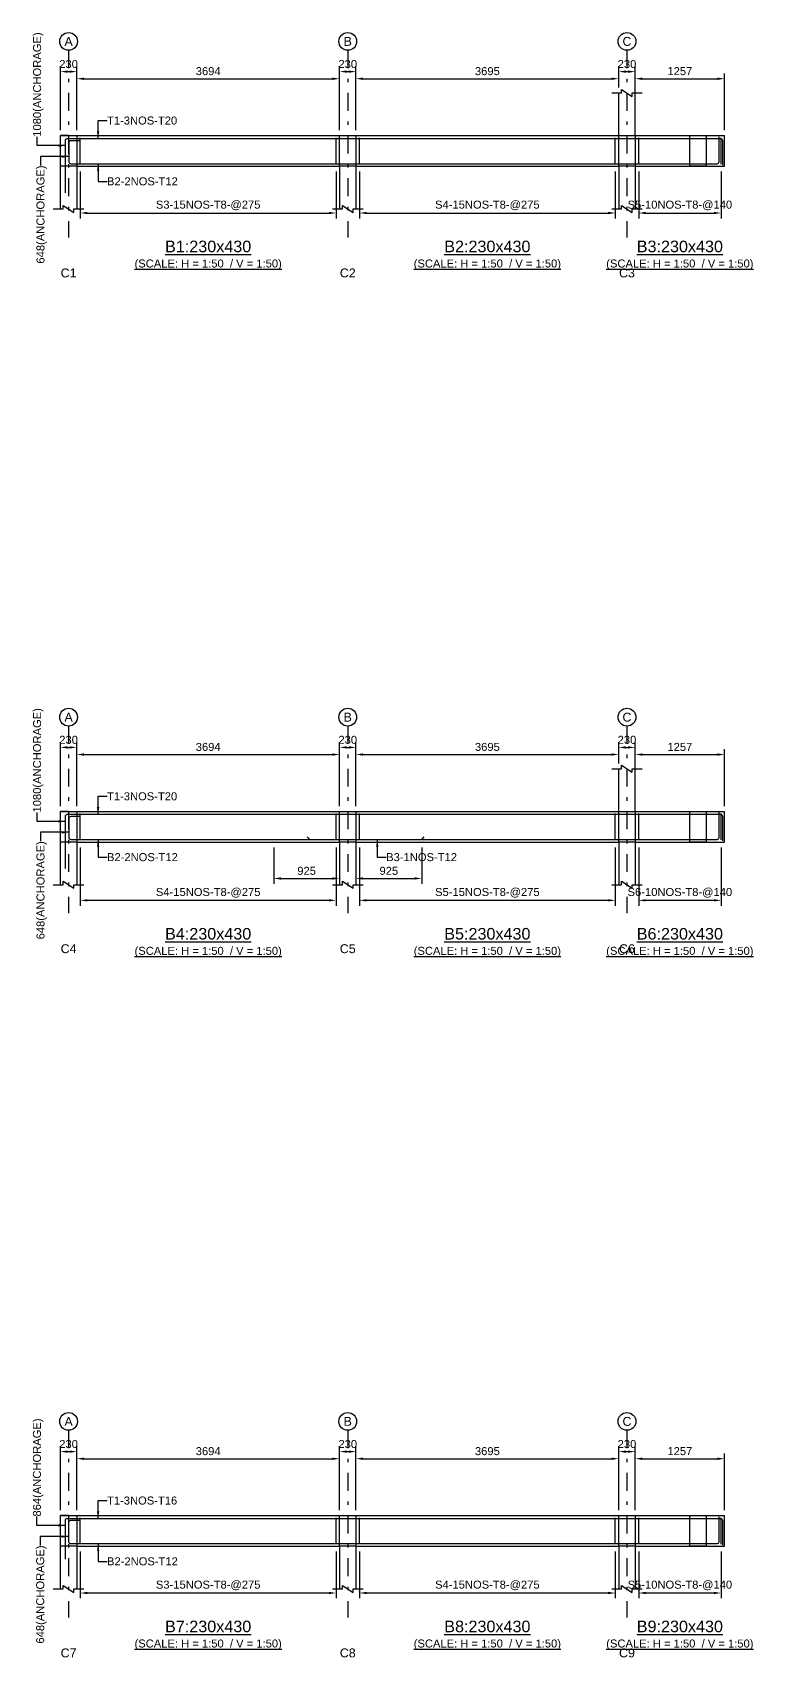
# Model space of a CAD drawing. Header units: inches. Extents: x -824 to 84876, y -179600 to 1700.
# Drawn here: x -784 to 19485, y -43989 to 1700 of the extents above; entities that cross this region are included whole.
import ezdxf
from ezdxf.enums import TextEntityAlignment as Align

# ---------------------------------------------------------------- set-up
doc = ezdxf.new("R2010")
doc.units = ezdxf.units.IN
doc.header["$LTSCALE"] = 1000
doc.header["$MEASUREMENT"] = 0
doc.linetypes.add('SCCenter', pattern=[1.2, 0.5, -0.3, 0.1, -0.3])
doc.linetypes.add('SCHidden', pattern=[0.2, 0.1, -0.1])
for name, color, linetype in [('Concrete Line', 2, 'Continuous'), ('Cut Line', 31, 'Continuous'), ('Dimension', 31, 'Continuous'), ('Grid', 8, 'Continuous'), ('Labels', 4, 'Continuous'), ('Labels_Support', 4, 'Continuous'), ('Link', 225, 'Continuous'), ('Reinforcement', 4, 'Continuous'), ('Text', 31, 'Continuous')]:
    doc.layers.add(name, color=color, linetype=linetype)
doc.styles.add('SC-SansSerif', font='SansSerif')
doc.styles.get("Standard").update_dxf_attribs({"font": 'txt.shx'})
doc.dimstyles.new('SCBBSDimStyl', dxfattribs={"dimtxt": 225, "dimasz": 200, "dimexe": 150, "dimexo": 150, "dimgap": 100, "dimtad": 1, "dimtoh": 1, "dimdec": 0, "dimzin": 0, "dimdsep": 46, "dimtxsty": 'SC-SansSerif', "dimcen": 0.09, "dimclrd": 8, "dimclre": 8, "dimclrt": 31, "dimadec": 0, "dimazin": 0, "dimtfac": 1, "dimtdec": 0, "dimtix": 1, "dimtofl": 0, "dimtmove": 0, "dimatfit": 3, "dimfxl": 1, "dimtolj": 1, "dimtzin": 0, "dimarcsym": 0})
doc.dimstyles.get("Standard").update_dxf_attribs({"dimtxt": 0.18, "dimasz": 200, "dimexe": 0.18, "dimexo": 0.0625, "dimgap": 0.09, "dimtad": 0, "dimtih": 1, "dimtoh": 1, "dimdec": 4, "dimzin": 0, "dimdsep": 46, "dimtxsty": 'Standard', "dimcen": 0.09, "dimadec": 0, "dimazin": 0, "dimtfac": 1, "dimtdec": 4, "dimtofl": 0, "dimtmove": 0, "dimatfit": 3, "dimfxl": 1, "dimtolj": 1, "dimtzin": 0, "dimarcsym": 0})

# ---------------------------------------------------------------- blocks, each defined once
blk = doc.blocks.new('*D0')
at = {"color": 8, "linetype": 'ByBlock', "lineweight": -2}
for p, q in [((560, -2210), (560, -3525)), ((7748, -2210), (7748, -3525)), ((760, -3375), (7548, -3375))]:
    blk.add_line(p, q, dxfattribs=at)
at = {"color": 8}
for points in [[(560, -3375), (760, -3342), (760, -3408)], [(7748, -3375), (7548, -3408), (7548, -3342)]]:
    blk.add_solid(points, dxfattribs=at)
at = {"layer": 'DEFPOINTS', "color": 31}
for p in [(560, -2060), (7748, -2060), (560, -3375)]:
    blk.add_point(p, dxfattribs=at)
at = {"color": 31, "insert": (4154, -3162), "char_height": 225, "attachment_point": 5, "style": 'SC-SansSerif'}
blk.add_mtext('\\A1;S3-15NOS-T8-@275', dxfattribs=at)
blk = doc.blocks.new('*D1')
at = {"color": 8, "linetype": 'ByBlock', "lineweight": -2}
for p, q in [((8408, -2210), (8408, -3525)), ((15598, -2210), (15598, -3525)), ((8608, -3375), (15398, -3375))]:
    blk.add_line(p, q, dxfattribs=at)
at = {"color": 8}
for points in [[(8408, -3375), (8608, -3342), (8608, -3408)], [(15598, -3375), (15398, -3408), (15398, -3342)]]:
    blk.add_solid(points, dxfattribs=at)
at = {"layer": 'DEFPOINTS', "color": 31}
for p in [(8408, -2060), (15598, -2060), (8408, -3375)]:
    blk.add_point(p, dxfattribs=at)
at = {"color": 31, "insert": (12003, -3162), "char_height": 225, "attachment_point": 5, "style": 'SC-SansSerif'}
blk.add_mtext('\\A1;S4-15NOS-T8-@275', dxfattribs=at)
blk = doc.blocks.new('*D2')
at = {"color": 8, "linetype": 'ByBlock', "lineweight": -2}
for p, q in [((16258, -2210), (16258, -3525)), ((18572, -2210), (18572, -3525)), ((16458, -3375), (18372, -3375))]:
    blk.add_line(p, q, dxfattribs=at)
at = {"color": 8}
for points in [[(16258, -3375), (16458, -3342), (16458, -3408)], [(18572, -3375), (18372, -3408), (18372, -3342)]]:
    blk.add_solid(points, dxfattribs=at)
at = {"layer": 'DEFPOINTS', "color": 31}
for p in [(16258, -2060), (18572, -2060), (16258, -3375)]:
    blk.add_point(p, dxfattribs=at)
at = {"color": 31, "insert": (17415, -3162), "char_height": 225, "attachment_point": 5, "style": 'SC-SansSerif'}
blk.add_mtext('\\A1;S5-10NOS-T8-@140', dxfattribs=at)
blk = doc.blocks.new('*D3')
at = {"color": 8, "linetype": 'ByBlock', "lineweight": -2}
for p, q in [((460, -1050), (460, 550)), ((7848, -1050), (7848, 550)), ((660, 400), (7648, 400))]:
    blk.add_line(p, q, dxfattribs=at)
at = {"color": 8}
for points in [[(460, 400), (660, 433), (660, 367)], [(7848, 400), (7648, 367), (7648, 433)]]:
    blk.add_solid(points, dxfattribs=at)
at = {"layer": 'DEFPOINTS', "color": 31}
for p in [(460, 400), (460, -1200), (7848, -1200)]:
    blk.add_point(p, dxfattribs=at)
at = {"color": 31, "insert": (4154, 612), "char_height": 225, "attachment_point": 5, "style": 'SC-SansSerif'}
blk.add_mtext('\\A1;3694', dxfattribs=at)
blk = doc.blocks.new('*D4')
at = {"color": 8, "linetype": 'ByBlock', "lineweight": -2}
for p, q in [((8308, -1050), (8308, 550)), ((15698, 150), (15698, 550)), ((8508, 400), (15498, 400))]:
    blk.add_line(p, q, dxfattribs=at)
at = {"color": 8}
for points in [[(8308, 400), (8508, 433), (8508, 367)], [(15698, 400), (15498, 367), (15498, 433)]]:
    blk.add_solid(points, dxfattribs=at)
at = {"layer": 'DEFPOINTS', "color": 31}
for p in [(8308, 400), (15698, 0), (8308, -1200)]:
    blk.add_point(p, dxfattribs=at)
at = {"color": 31, "insert": (12003, 612), "char_height": 225, "attachment_point": 5, "style": 'SC-SansSerif'}
blk.add_mtext('\\A1;3695', dxfattribs=at)
blk = doc.blocks.new('*D5')
at = {"color": 8, "linetype": 'ByBlock', "lineweight": -2}
for p, q in [((16158, 150), (16158, 550)), ((18672, -1050), (18672, 550)), ((16358, 400), (18472, 400))]:
    blk.add_line(p, q, dxfattribs=at)
at = {"color": 8}
for points in [[(16158, 400), (16358, 433), (16358, 367)], [(18672, 400), (18472, 367), (18472, 433)]]:
    blk.add_solid(points, dxfattribs=at)
at = {"layer": 'DEFPOINTS', "color": 31}
for p in [(16158, 400), (16158, 0), (18672, -1200)]:
    blk.add_point(p, dxfattribs=at)
at = {"color": 31, "insert": (17415, 612), "char_height": 225, "attachment_point": 5, "style": 'SC-SansSerif'}
blk.add_mtext('\\A1;1257', dxfattribs=at)
blk = doc.blocks.new('*D6')
at = {"color": 8, "linetype": 'ByBlock', "lineweight": -2}
for p, q in [((0, -1050), (0, 750)), ((200, 600), (260, 600)), ((460, -1050), (460, 750))]:
    blk.add_line(p, q, dxfattribs=at)
at = {"color": 8}
for points in [[(0, 600), (200, 633), (200, 567)], [(460, 600), (260, 567), (260, 633)]]:
    blk.add_solid(points, dxfattribs=at)
at = {"layer": 'DEFPOINTS', "color": 31}
for p in [(0, 600), (0, -1200), (460, -1200)]:
    blk.add_point(p, dxfattribs=at)
at = {"color": 31, "insert": (230, 812), "char_height": 225, "attachment_point": 5, "style": 'SC-SansSerif'}
blk.add_mtext('\\A1;230', dxfattribs=at)
blk = doc.blocks.new('*D7')
at = {"color": 8, "linetype": 'ByBlock', "lineweight": -2}
for p, q in [((7848, -1050), (7848, 750)), ((8048, 600), (8108, 600)), ((8308, 150), (8308, 750))]:
    blk.add_line(p, q, dxfattribs=at)
at = {"color": 8}
for points in [[(7848, 600), (8048, 633), (8048, 567)], [(8308, 600), (8108, 567), (8108, 633)]]:
    blk.add_solid(points, dxfattribs=at)
at = {"layer": 'DEFPOINTS', "color": 31}
for p in [(7848, 600), (8308, 0), (7848, -1200)]:
    blk.add_point(p, dxfattribs=at)
at = {"color": 31, "insert": (8078, 812), "char_height": 225, "attachment_point": 5, "style": 'SC-SansSerif'}
blk.add_mtext('\\A1;230', dxfattribs=at)
blk = doc.blocks.new('*D8')
at = {"color": 8, "linetype": 'ByBlock', "lineweight": -2}
for p, q in [((15698, 150), (15698, 750)), ((15898, 600), (15958, 600)), ((16158, -1050), (16158, 750))]:
    blk.add_line(p, q, dxfattribs=at)
at = {"color": 8}
for points in [[(15698, 600), (15898, 633), (15898, 567)], [(16158, 600), (15958, 567), (15958, 633)]]:
    blk.add_solid(points, dxfattribs=at)
at = {"layer": 'DEFPOINTS', "color": 31}
for p in [(15698, 600), (15698, 0), (16158, -1200)]:
    blk.add_point(p, dxfattribs=at)
at = {"color": 31, "insert": (15928, 812), "char_height": 225, "attachment_point": 5, "style": 'SC-SansSerif'}
blk.add_mtext('\\A1;230', dxfattribs=at)
blk = doc.blocks.new('*D9')
at = {"color": 8, "linetype": 'ByBlock', "lineweight": -2}
for p, q in [((560, -21210), (560, -22850)), ((7748, -21210), (7748, -22850)), ((760, -22700), (7548, -22700))]:
    blk.add_line(p, q, dxfattribs=at)
at = {"color": 8}
for points in [[(560, -22700), (760, -22667), (760, -22733)], [(7748, -22700), (7548, -22733), (7548, -22667)]]:
    blk.add_solid(points, dxfattribs=at)
at = {"layer": 'DEFPOINTS', "color": 31}
for p in [(560, -21060), (7748, -21060), (560, -22700)]:
    blk.add_point(p, dxfattribs=at)
at = {"color": 31, "insert": (4154, -22488), "char_height": 225, "attachment_point": 5, "style": 'SC-SansSerif'}
blk.add_mtext('\\A1;S4-15NOS-T8-@275', dxfattribs=at)
blk = doc.blocks.new('*D10')
at = {"color": 8, "linetype": 'ByBlock', "lineweight": -2}
for p, q in [((8408, -21210), (8408, -22850)), ((15598, -21210), (15598, -22850)), ((8608, -22700), (15398, -22700))]:
    blk.add_line(p, q, dxfattribs=at)
at = {"color": 8}
for points in [[(8408, -22700), (8608, -22667), (8608, -22733)], [(15598, -22700), (15398, -22733), (15398, -22667)]]:
    blk.add_solid(points, dxfattribs=at)
at = {"layer": 'DEFPOINTS', "color": 31}
for p in [(8408, -21060), (15598, -21060), (8408, -22700)]:
    blk.add_point(p, dxfattribs=at)
at = {"color": 31, "insert": (12003, -22488), "char_height": 225, "attachment_point": 5, "style": 'SC-SansSerif'}
blk.add_mtext('\\A1;S5-15NOS-T8-@275', dxfattribs=at)
blk = doc.blocks.new('*D11')
at = {"color": 8, "linetype": 'ByBlock', "lineweight": -2}
for p, q in [((16258, -21210), (16258, -22850)), ((18572, -21210), (18572, -22850)), ((16458, -22700), (18372, -22700))]:
    blk.add_line(p, q, dxfattribs=at)
at = {"color": 8}
for points in [[(16258, -22700), (16458, -22667), (16458, -22733)], [(18572, -22700), (18372, -22733), (18372, -22667)]]:
    blk.add_solid(points, dxfattribs=at)
at = {"layer": 'DEFPOINTS', "color": 31}
for p in [(16258, -21060), (18572, -21060), (16258, -22700)]:
    blk.add_point(p, dxfattribs=at)
at = {"color": 31, "insert": (17415, -22488), "char_height": 225, "attachment_point": 5, "style": 'SC-SansSerif'}
blk.add_mtext('\\A1;S6-10NOS-T8-@140', dxfattribs=at)
blk = doc.blocks.new('*D12')
at = {"color": 8, "linetype": 'ByBlock', "lineweight": -2}
for p, q in [((5997, -21210), (5997, -22235)), ((7847, -21210), (7847, -22235)), ((6197, -22085), (7647, -22085))]:
    blk.add_line(p, q, dxfattribs=at)
at = {"color": 8}
for points in [[(5997, -22085), (6197, -22052), (6197, -22118)], [(7847, -22085), (7647, -22118), (7647, -22052)]]:
    blk.add_solid(points, dxfattribs=at)
at = {"layer": 'DEFPOINTS', "color": 31}
for p in [(5997, -21060), (7847, -21060), (5997, -22085)]:
    blk.add_point(p, dxfattribs=at)
at = {"color": 31, "insert": (6922, -21872), "char_height": 225, "attachment_point": 5, "style": 'SC-SansSerif'}
blk.add_mtext('\\A1;925', dxfattribs=at)
blk = doc.blocks.new('*D13')
at = {"color": 8, "linetype": 'ByBlock', "lineweight": -2}
for p, q in [((8308, -21210), (8308, -22235)), ((10158, -21210), (10158, -22235)), ((8508, -22085), (9958, -22085))]:
    blk.add_line(p, q, dxfattribs=at)
at = {"color": 8}
for points in [[(8308, -22085), (8508, -22052), (8508, -22118)], [(10158, -22085), (9958, -22118), (9958, -22052)]]:
    blk.add_solid(points, dxfattribs=at)
at = {"layer": 'DEFPOINTS', "color": 31}
for p in [(8308, -21060), (10158, -21060), (8308, -22085)]:
    blk.add_point(p, dxfattribs=at)
at = {"color": 31, "insert": (9233, -21872), "char_height": 225, "attachment_point": 5, "style": 'SC-SansSerif'}
blk.add_mtext('\\A1;925', dxfattribs=at)
blk = doc.blocks.new('*D14')
at = {"color": 8, "linetype": 'ByBlock', "lineweight": -2}
for p, q in [((460, -20050), (460, -18450)), ((660, -18600), (7648, -18600)), ((7848, -20050), (7848, -18450))]:
    blk.add_line(p, q, dxfattribs=at)
at = {"color": 8}
for points in [[(460, -18600), (660, -18567), (660, -18633)], [(7848, -18600), (7648, -18633), (7648, -18567)]]:
    blk.add_solid(points, dxfattribs=at)
at = {"layer": 'DEFPOINTS', "color": 31}
for p in [(460, -18600), (460, -20200), (7848, -20200)]:
    blk.add_point(p, dxfattribs=at)
at = {"color": 31, "insert": (4154, -18388), "char_height": 225, "attachment_point": 5, "style": 'SC-SansSerif'}
blk.add_mtext('\\A1;3694', dxfattribs=at)
blk = doc.blocks.new('*D15')
at = {"color": 8, "linetype": 'ByBlock', "lineweight": -2}
for p, q in [((8308, -20050), (8308, -18450)), ((8508, -18600), (15498, -18600)), ((15698, -18850), (15698, -18450))]:
    blk.add_line(p, q, dxfattribs=at)
at = {"color": 8}
for points in [[(8308, -18600), (8508, -18567), (8508, -18633)], [(15698, -18600), (15498, -18633), (15498, -18567)]]:
    blk.add_solid(points, dxfattribs=at)
at = {"layer": 'DEFPOINTS', "color": 31}
for p in [(8308, -18600), (15698, -19000), (8308, -20200)]:
    blk.add_point(p, dxfattribs=at)
at = {"color": 31, "insert": (12003, -18388), "char_height": 225, "attachment_point": 5, "style": 'SC-SansSerif'}
blk.add_mtext('\\A1;3695', dxfattribs=at)
blk = doc.blocks.new('*D16')
at = {"color": 8, "linetype": 'ByBlock', "lineweight": -2}
for p, q in [((16158, -18850), (16158, -18450)), ((16358, -18600), (18472, -18600)), ((18672, -20050), (18672, -18450))]:
    blk.add_line(p, q, dxfattribs=at)
at = {"color": 8}
for points in [[(16158, -18600), (16358, -18567), (16358, -18633)], [(18672, -18600), (18472, -18633), (18472, -18567)]]:
    blk.add_solid(points, dxfattribs=at)
at = {"layer": 'DEFPOINTS', "color": 31}
for p in [(16158, -18600), (16158, -19000), (18672, -20200)]:
    blk.add_point(p, dxfattribs=at)
at = {"color": 31, "insert": (17415, -18388), "char_height": 225, "attachment_point": 5, "style": 'SC-SansSerif'}
blk.add_mtext('\\A1;1257', dxfattribs=at)
blk = doc.blocks.new('*D17')
at = {"color": 8, "linetype": 'ByBlock', "lineweight": -2}
for p, q in [((0, -20050), (0, -18250)), ((460, -20050), (460, -18250)), ((200, -18400), (260, -18400))]:
    blk.add_line(p, q, dxfattribs=at)
at = {"color": 8}
for points in [[(0, -18400), (200, -18367), (200, -18433)], [(460, -18400), (260, -18433), (260, -18367)]]:
    blk.add_solid(points, dxfattribs=at)
at = {"layer": 'DEFPOINTS', "color": 31}
for p in [(0, -18400), (0, -20200), (460, -20200)]:
    blk.add_point(p, dxfattribs=at)
at = {"color": 31, "insert": (230, -18188), "char_height": 225, "attachment_point": 5, "style": 'SC-SansSerif'}
blk.add_mtext('\\A1;230', dxfattribs=at)
blk = doc.blocks.new('*D18')
at = {"color": 8, "linetype": 'ByBlock', "lineweight": -2}
for p, q in [((7848, -20050), (7848, -18250)), ((8308, -18850), (8308, -18250)), ((8048, -18400), (8108, -18400))]:
    blk.add_line(p, q, dxfattribs=at)
at = {"color": 8}
for points in [[(7848, -18400), (8048, -18367), (8048, -18433)], [(8308, -18400), (8108, -18433), (8108, -18367)]]:
    blk.add_solid(points, dxfattribs=at)
at = {"layer": 'DEFPOINTS', "color": 31}
for p in [(7848, -18400), (8308, -19000), (7848, -20200)]:
    blk.add_point(p, dxfattribs=at)
at = {"color": 31, "insert": (8078, -18188), "char_height": 225, "attachment_point": 5, "style": 'SC-SansSerif'}
blk.add_mtext('\\A1;230', dxfattribs=at)
blk = doc.blocks.new('*D19')
at = {"color": 8, "linetype": 'ByBlock', "lineweight": -2}
for p, q in [((15698, -18850), (15698, -18250)), ((16158, -20050), (16158, -18250)), ((15898, -18400), (15958, -18400))]:
    blk.add_line(p, q, dxfattribs=at)
at = {"color": 8}
for points in [[(15698, -18400), (15898, -18367), (15898, -18433)], [(16158, -18400), (15958, -18433), (15958, -18367)]]:
    blk.add_solid(points, dxfattribs=at)
at = {"layer": 'DEFPOINTS', "color": 31}
for p in [(15698, -18400), (15698, -19000), (16158, -20200)]:
    blk.add_point(p, dxfattribs=at)
at = {"color": 31, "insert": (15928, -18188), "char_height": 225, "attachment_point": 5, "style": 'SC-SansSerif'}
blk.add_mtext('\\A1;230', dxfattribs=at)
blk = doc.blocks.new('*D20')
at = {"color": 8, "linetype": 'ByBlock', "lineweight": -2}
for p, q in [((560, -41010), (560, -42325)), ((7748, -41010), (7748, -42325)), ((760, -42175), (7548, -42175))]:
    blk.add_line(p, q, dxfattribs=at)
at = {"color": 8}
for points in [[(560, -42175), (760, -42142), (760, -42208)], [(7748, -42175), (7548, -42208), (7548, -42142)]]:
    blk.add_solid(points, dxfattribs=at)
at = {"layer": 'DEFPOINTS', "color": 31}
for p in [(560, -40860), (7748, -40860), (560, -42175)]:
    blk.add_point(p, dxfattribs=at)
at = {"color": 31, "insert": (4154, -41962), "char_height": 225, "attachment_point": 5, "style": 'SC-SansSerif'}
blk.add_mtext('\\A1;S3-15NOS-T8-@275', dxfattribs=at)
blk = doc.blocks.new('*D21')
at = {"color": 8, "linetype": 'ByBlock', "lineweight": -2}
for p, q in [((8408, -41010), (8408, -42325)), ((15598, -41010), (15598, -42325)), ((8608, -42175), (15398, -42175))]:
    blk.add_line(p, q, dxfattribs=at)
at = {"color": 8}
for points in [[(8408, -42175), (8608, -42142), (8608, -42208)], [(15598, -42175), (15398, -42208), (15398, -42142)]]:
    blk.add_solid(points, dxfattribs=at)
at = {"layer": 'DEFPOINTS', "color": 31}
for p in [(8408, -40860), (15598, -40860), (8408, -42175)]:
    blk.add_point(p, dxfattribs=at)
at = {"color": 31, "insert": (12003, -41962), "char_height": 225, "attachment_point": 5, "style": 'SC-SansSerif'}
blk.add_mtext('\\A1;S4-15NOS-T8-@275', dxfattribs=at)
blk = doc.blocks.new('*D22')
at = {"color": 8, "linetype": 'ByBlock', "lineweight": -2}
for p, q in [((16258, -41010), (16258, -42325)), ((18572, -41010), (18572, -42325)), ((16458, -42175), (18372, -42175))]:
    blk.add_line(p, q, dxfattribs=at)
at = {"color": 8}
for points in [[(16258, -42175), (16458, -42142), (16458, -42208)], [(18572, -42175), (18372, -42208), (18372, -42142)]]:
    blk.add_solid(points, dxfattribs=at)
at = {"layer": 'DEFPOINTS', "color": 31}
for p in [(16258, -40860), (18572, -40860), (16258, -42175)]:
    blk.add_point(p, dxfattribs=at)
at = {"color": 31, "insert": (17415, -41962), "char_height": 225, "attachment_point": 5, "style": 'SC-SansSerif'}
blk.add_mtext('\\A1;S5-10NOS-T8-@140', dxfattribs=at)
blk = doc.blocks.new('*D23')
at = {"color": 8, "linetype": 'ByBlock', "lineweight": -2}
for p, q in [((460, -39850), (460, -38250)), ((7848, -39850), (7848, -38250)), ((660, -38400), (7648, -38400))]:
    blk.add_line(p, q, dxfattribs=at)
at = {"color": 8}
for points in [[(460, -38400), (660, -38367), (660, -38433)], [(7848, -38400), (7648, -38433), (7648, -38367)]]:
    blk.add_solid(points, dxfattribs=at)
at = {"layer": 'DEFPOINTS', "color": 31}
for p in [(460, -38400), (460, -40000), (7848, -40000)]:
    blk.add_point(p, dxfattribs=at)
at = {"color": 31, "insert": (4154, -38188), "char_height": 225, "attachment_point": 5, "style": 'SC-SansSerif'}
blk.add_mtext('\\A1;3694', dxfattribs=at)
blk = doc.blocks.new('*D24')
at = {"color": 8, "linetype": 'ByBlock', "lineweight": -2}
for p, q in [((8308, -39850), (8308, -38250)), ((15698, -39850), (15698, -38250)), ((8508, -38400), (15498, -38400))]:
    blk.add_line(p, q, dxfattribs=at)
at = {"color": 8}
for points in [[(8308, -38400), (8508, -38367), (8508, -38433)], [(15698, -38400), (15498, -38433), (15498, -38367)]]:
    blk.add_solid(points, dxfattribs=at)
at = {"layer": 'DEFPOINTS', "color": 31}
for p in [(8308, -38400), (8308, -40000), (15698, -40000)]:
    blk.add_point(p, dxfattribs=at)
at = {"color": 31, "insert": (12003, -38188), "char_height": 225, "attachment_point": 5, "style": 'SC-SansSerif'}
blk.add_mtext('\\A1;3695', dxfattribs=at)
blk = doc.blocks.new('*D25')
at = {"color": 8, "linetype": 'ByBlock', "lineweight": -2}
for p, q in [((16158, -39850), (16158, -38250)), ((18672, -39850), (18672, -38250)), ((16358, -38400), (18472, -38400))]:
    blk.add_line(p, q, dxfattribs=at)
at = {"color": 8}
for points in [[(16158, -38400), (16358, -38367), (16358, -38433)], [(18672, -38400), (18472, -38433), (18472, -38367)]]:
    blk.add_solid(points, dxfattribs=at)
at = {"layer": 'DEFPOINTS', "color": 31}
for p in [(16158, -38400), (16158, -40000), (18672, -40000)]:
    blk.add_point(p, dxfattribs=at)
at = {"color": 31, "insert": (17415, -38188), "char_height": 225, "attachment_point": 5, "style": 'SC-SansSerif'}
blk.add_mtext('\\A1;1257', dxfattribs=at)
blk = doc.blocks.new('*D26')
at = {"color": 8, "linetype": 'ByBlock', "lineweight": -2}
for p, q in [((0, -39850), (0, -38050)), ((200, -38200), (260, -38200)), ((460, -39850), (460, -38050))]:
    blk.add_line(p, q, dxfattribs=at)
at = {"color": 8}
for points in [[(0, -38200), (200, -38167), (200, -38233)], [(460, -38200), (260, -38233), (260, -38167)]]:
    blk.add_solid(points, dxfattribs=at)
at = {"layer": 'DEFPOINTS', "color": 31}
for p in [(0, -38200), (0, -40000), (460, -40000)]:
    blk.add_point(p, dxfattribs=at)
at = {"color": 31, "insert": (230, -37988), "char_height": 225, "attachment_point": 5, "style": 'SC-SansSerif'}
blk.add_mtext('\\A1;230', dxfattribs=at)
blk = doc.blocks.new('*D27')
at = {"color": 8, "linetype": 'ByBlock', "lineweight": -2}
for p, q in [((7848, -39850), (7848, -38050)), ((8048, -38200), (8108, -38200)), ((8308, -39850), (8308, -38050))]:
    blk.add_line(p, q, dxfattribs=at)
at = {"color": 8}
for points in [[(7848, -38200), (8048, -38167), (8048, -38233)], [(8308, -38200), (8108, -38233), (8108, -38167)]]:
    blk.add_solid(points, dxfattribs=at)
at = {"layer": 'DEFPOINTS', "color": 31}
for p in [(7848, -38200), (7848, -40000), (8308, -40000)]:
    blk.add_point(p, dxfattribs=at)
at = {"color": 31, "insert": (8078, -37988), "char_height": 225, "attachment_point": 5, "style": 'SC-SansSerif'}
blk.add_mtext('\\A1;230', dxfattribs=at)
blk = doc.blocks.new('*D28')
at = {"color": 8, "linetype": 'ByBlock', "lineweight": -2}
for p, q in [((15698, -39850), (15698, -38050)), ((15898, -38200), (15958, -38200)), ((16158, -39850), (16158, -38050))]:
    blk.add_line(p, q, dxfattribs=at)
at = {"color": 8}
for points in [[(15698, -38200), (15898, -38167), (15898, -38233)], [(16158, -38200), (15958, -38233), (15958, -38167)]]:
    blk.add_solid(points, dxfattribs=at)
at = {"layer": 'DEFPOINTS', "color": 31}
for p in [(15698, -38200), (15698, -40000), (16158, -40000)]:
    blk.add_point(p, dxfattribs=at)
at = {"color": 31, "insert": (15928, -37988), "char_height": 225, "attachment_point": 5, "style": 'SC-SansSerif'}
blk.add_mtext('\\A1;230', dxfattribs=at)

msp = doc.modelspace()

# ---------------------------------------------------------------- linework, layer by layer
at = {"layer": 'Concrete Line'}
for p, q in [((15698, -1200), (15698, 0)), ((16158, -1200), (16158, 0)), ((0, -3260), (0, -1200)), ((230, -1200), (0, -1200)), ((18672, -2060), (18672, -1200)), ((460, -2060), (460, -3260)), ((7848, -2060), (7848, -3260)), ((8308, -2060), (8308, -3260)), ((15698, -2060), (15698, -3260)), ((16158, -2060), (16158, -3260)), ((15698, -20200), (15698, -19000)), ((16158, -20200), (16158, -19000)), ((0, -22260), (0, -20200)), ((230, -20200), (0, -20200)), ((18672, -21060), (18672, -20200)), ((460, -21060), (460, -22260)), ((7848, -21060), (7848, -22260)), ((8308, -21060), (8308, -22260)), ((15698, -21060), (15698, -22260)), ((16158, -21060), (16158, -22260)), ((0, -42060), (0, -40000)), ((230, -40000), (0, -40000)), ((18672, -40860), (18672, -40000)), ((460, -40860), (460, -42060)), ((7848, -40860), (7848, -42060)), ((8308, -40860), (8308, -42060)), ((15698, -40860), (15698, -42060)), ((16158, -40860), (16158, -42060))]:
    msp.add_line(p, q, dxfattribs=at)
for points in [[(0, -1200), (460, -1200), (460, -1200), (460, -2060), (460, -2060), (0, -2060), (0, -2060), (0, -1200)], [(7848, -1200), (8308, -1200), (8308, -1200), (8308, -2060), (8308, -2060), (7848, -2060), (7848, -2060), (7848, -1200)], [(15698, -1200), (16158, -1200), (16158, -1200), (16158, -2060), (16158, -2060), (15698, -2060), (15698, -2060), (15698, -1200)], [(17698, -1200), (18158, -1200), (18158, -1200), (18158, -2060), (18158, -2060), (17698, -2060), (17698, -2060), (17698, -1200)], [(0, -20200), (460, -20200), (460, -20200), (460, -21060), (460, -21060), (0, -21060), (0, -21060), (0, -20200)], [(7848, -20200), (8308, -20200), (8308, -20200), (8308, -21060), (8308, -21060), (7848, -21060), (7848, -21060), (7848, -20200)], [(15698, -20200), (16158, -20200), (16158, -20200), (16158, -21060), (16158, -21060), (15698, -21060), (15698, -21060), (15698, -20200)], [(17698, -20200), (18158, -20200), (18158, -20200), (18158, -21060), (18158, -21060), (17698, -21060), (17698, -21060), (17698, -20200)], [(0, -40000), (460, -40000), (460, -40000), (460, -40860), (460, -40860), (0, -40860), (0, -40860), (0, -40000)], [(7848, -40000), (8308, -40000), (8308, -40000), (8308, -40860), (8308, -40860), (7848, -40860), (7848, -40860), (7848, -40000)], [(15698, -40000), (16158, -40000), (16158, -40000), (16158, -40860), (16158, -40860), (15698, -40860), (15698, -40860), (15698, -40000)], [(17698, -40000), (18158, -40000), (18158, -40000), (18158, -40860), (18158, -40860), (17698, -40860), (17698, -40860), (17698, -40000)]]:
    msp.add_lwpolyline(points, close=True, dxfattribs=at)
for points in [[(230, -1200), (8078, -1200)], [(8078, -1200), (15698, -1200)], [(16158, -1200), (18672, -1200)], [(460, -2060), (7848, -2060)], [(8308, -2060), (15698, -2060)], [(16158, -2060), (18672, -2060)], [(230, -20200), (8078, -20200)], [(8078, -20200), (15698, -20200)], [(16158, -20200), (18672, -20200)], [(460, -21060), (7848, -21060)], [(8308, -21060), (15698, -21060)], [(16158, -21060), (18672, -21060)], [(230, -40000), (8078, -40000)], [(8078, -40000), (15928, -40000)], [(15928, -40000), (18672, -40000)], [(460, -40860), (7848, -40860)], [(8308, -40860), (15698, -40860)], [(16158, -40860), (18672, -40860)]]:
    msp.add_lwpolyline(points, dxfattribs=at)
at = {"layer": 'Concrete Line', "linetype": 'SCHidden'}
for points in [[(0, -20200), (460, -20200), (460, -20200), (460, -21060), (460, -21060), (0, -21060), (0, -21060), (0, -20200)], [(7848, -20200), (8308, -20200), (8308, -20200), (8308, -21060), (8308, -21060), (7848, -21060), (7848, -21060), (7848, -20200)], [(15698, -20200), (16158, -20200), (16158, -20200), (16158, -21060), (16158, -21060), (15698, -21060), (15698, -21060), (15698, -20200)], [(17698, -20200), (18158, -20200), (18158, -20200), (18158, -21060), (18158, -21060), (17698, -21060), (17698, -21060), (17698, -20200)], [(0, -40000), (460, -40000), (460, -40000), (460, -40860), (460, -40860), (0, -40860), (0, -40860), (0, -40000)], [(7848, -40000), (8308, -40000), (8308, -40000), (8308, -40860), (8308, -40860), (7848, -40860), (7848, -40860), (7848, -40000)], [(15698, -40000), (16158, -40000), (16158, -40000), (16158, -40860), (16158, -40860), (15698, -40860), (15698, -40860), (15698, -40000)], [(17698, -40000), (18158, -40000), (18158, -40000), (18158, -40860), (18158, -40860), (17698, -40860), (17698, -40860), (17698, -40000)]]:
    msp.add_lwpolyline(points, close=True, dxfattribs=at)
at = {"layer": 'Cut Line'}
for points in [[(15498, 0), (15778, 0), (15778, 100), (16078, -100), (16078, 0), (16358, 0)], [(-200, -3260), (80, -3260), (80, -3160), (380, -3360), (380, -3260), (660, -3260)], [(7648, -3260), (7928, -3260), (7928, -3160), (8228, -3360), (8228, -3260), (8508, -3260)], [(15498, -3260), (15778, -3260), (15778, -3160), (16078, -3360), (16078, -3260), (16358, -3260)], [(15498, -19000), (15778, -19000), (15778, -18900), (16078, -19100), (16078, -19000), (16358, -19000)], [(-200, -22260), (80, -22260), (80, -22160), (380, -22360), (380, -22260), (660, -22260)], [(7648, -22260), (7928, -22260), (7928, -22160), (8228, -22360), (8228, -22260), (8508, -22260)], [(15498, -22260), (15778, -22260), (15778, -22160), (16078, -22360), (16078, -22260), (16358, -22260)], [(-200, -42060), (80, -42060), (80, -41960), (380, -42160), (380, -42060), (660, -42060)], [(7648, -42060), (7928, -42060), (7928, -41960), (8228, -42160), (8228, -42060), (8508, -42060)], [(15498, -42060), (15778, -42060), (15778, -41960), (16078, -42160), (16078, -42060), (16358, -42060)]]:
    msp.add_lwpolyline(points, dxfattribs=at)
at = {"layer": 'Grid', "linetype": 'SCCenter'}
for p, q in [((230, 1200), (230, -4060)), ((8078, 1200), (8078, -4060)), ((15928, 1200), (15928, -4060)), ((230, -17800), (230, -23060)), ((8078, -17800), (8078, -23060)), ((15928, -17800), (15928, -23060)), ((230, -37600), (230, -42860)), ((8078, -37600), (8078, -42860)), ((15928, -37600), (15928, -42860))]:
    msp.add_line(p, q, dxfattribs=at)
at = {"layer": 'Grid'}
for centre in [(230, 1450), (8078, 1450), (15928, 1450), (230, -17550), (8078, -17550), (15928, -17550), (230, -37350), (8078, -37350), (15928, -37350)]:
    msp.add_circle(centre, 250, dxfattribs=at)
at = {"layer": 'Link'}
for p, q in [((560, -2000), (560, -1260)), ((7748, -2000), (7748, -1260)), ((8408, -2000), (8408, -1260)), ((15598, -2000), (15598, -1260)), ((16258, -2000), (16258, -1260)), ((18572, -2000), (18572, -1260)), ((560, -21000), (560, -20260)), ((7748, -21000), (7748, -20260)), ((8408, -21000), (8408, -20260)), ((15598, -21000), (15598, -20260)), ((16258, -21000), (16258, -20260)), ((18572, -21000), (18572, -20260)), ((560, -40800), (560, -40060)), ((7748, -40800), (7748, -40060)), ((8408, -40800), (8408, -40060)), ((15598, -40800), (15598, -40060)), ((16258, -40800), (16258, -40060)), ((18572, -40800), (18572, -40060))]:
    msp.add_line(p, q, dxfattribs=at)
at = {"layer": 'Reinforcement'}
for points in [[(144, -2804), (144, -1330, -0.4142136), (194, -1280), (18562, -1280, -0.4142136), (18612, -1330), (18612, -2030)], [(540, -1344), (290, -1344, 0.4142136), (240, -1394), (240, -1938, 0.4142136), (290, -1988), (18465.5, -1988, 0.4142135), (18515.5, -1938), (18515.5, -1230)], [(144, -21804), (144, -20330, -0.4142136), (194, -20280), (18562, -20280, -0.4142136), (18612, -20330), (18612, -21030)], [(540, -20344), (290, -20344, 0.4142136), (240, -20394), (240, -20938, 0.4142136), (290, -20988), (18465.5, -20988, 0.4142135), (18515.5, -20938), (18515.5, -20230)], [(140, -41228), (140, -40126, -0.4142136), (190, -40076), (18561.5, -40076, -0.4142135), (18611.5, -40126), (18611.5, -40830)], [(532, -40140), (282, -40140, 0.4142136), (232, -40190), (232, -40738, 0.4142136), (282, -40788), (18469.5, -40788, 0.4142135), (18519.5, -40738), (18519.5, -40030)]]:
    msp.add_lwpolyline(points, format="xyb", dxfattribs=at)
msp.add_lwpolyline([(6941.3, -20917.3), (7012, -20988), (10158, -20988), (10228.7, -20917.3)], dxfattribs=at)

# ---------------------------------------------------------------- texts
at = {"layer": 'Grid', "style": 'SC-SansSerif'}
for s, p in [('A', (230, 1450)), ('B', (8078, 1450)), ('C', (15928, 1450)), ('A', (230, -17550)), ('B', (8078, -17550)), ('C', (15928, -17550)), ('A', (230, -37350)), ('B', (8078, -37350)), ('C', (15928, -37350))]:
    msp.add_text(s, height=250, dxfattribs=at).set_placement(p, align=Align.MIDDLE)
at = {"layer": 'Labels', "style": 'SC-SansSerif'}
for s, p in [('%%uB1:230x430', (4154, -4575)), ('%%uB2:230x430', (12003, -4575)), ('%%uB3:230x430', (17415, -4575)), ('%%uB4:230x430', (4154, -23900)), ('%%uB5:230x430', (12003, -23900)), ('%%uB6:230x430', (17415, -23900)), ('%%uB7:230x430', (4154, -43375)), ('%%uB8:230x430', (12003, -43375)), ('%%uB9:230x430', (17415, -43375))]:
    msp.add_text(s, height=325, dxfattribs=at).set_placement(p, align=Align.BOTTOM_CENTER)
at = {"layer": 'Labels_Support', "style": 'SC-SansSerif'}
for s, p in [('C1', (230, -5260)), ('C2', (8078, -5260)), ('C3', (15928, -5260)), ('C4', (230, -24260)), ('C5', (8078, -24260)), ('C6', (15928, -24260)), ('C7', (230, -44060)), ('C8', (8078, -44060)), ('C9', (15928, -44060))]:
    msp.add_text(s, height=250, dxfattribs=at).set_placement(p, align=Align.BOTTOM_CENTER)
at = {"layer": 'Text', "style": 'SC-SansSerif'}
for s, p in [('1080(ANCHORAGE)', (-656, -1230)), ('1080(ANCHORAGE)', (-656, -20230)), ('864(ANCHORAGE)', (-660, -40026))]:
    msp.add_text(s, height=225, rotation=90, dxfattribs=at).set_placement(p, align=Align.MIDDLE_LEFT)
for s, p in [('T1-3NOS-T20', (1310, -775)), ('B2-2NOS-T12', (1310, -2485)), ('T1-3NOS-T20', (1310, -19775)), ('B2-2NOS-T12', (1310, -21485)), ('B3-1NOS-T12', (9158, -21485)), ('T1-3NOS-T16', (1310, -39575)), ('B2-2NOS-T12', (1310, -41285))]:
    msp.add_text(s, height=225, dxfattribs=at).set_placement(p, align=Align.MIDDLE_LEFT)
for p in [(-560, -2038), (-560, -21038), (-568, -40838)]:
    msp.add_text('648(ANCHORAGE)', height=225, rotation=90, dxfattribs=at).set_placement(p, align=Align.MIDDLE_RIGHT)
for p in [(4154, -4975), (12003, -4975), (17415, -4975), (4154, -24300), (12003, -24300), (17415, -24300), (4154, -43775), (12003, -43775), (17415, -43775)]:
    msp.add_text('%%u(SCALE: H = 1:50  / V = 1:50)', height=225, dxfattribs=at).set_placement(p, align=Align.BOTTOM_CENTER)

# ---------------------------------------------------------------- dimensions: what is measured, and where the dimension line sits
at = {"layer": 'Dimension'}
for base, p1, p2, text, picture, middle in [((460, 600), (0, -1200), (460, -1200), '230', '*D6', (230, 600)), ((8308, 600), (7848, -1200), (8308, 0), '230', '*D7', (8078, 600)), ((16158, 600), (15698, 0), (16158, -1200), '230', '*D8', (15928, 600)), ((7848, 400), (460, -1200), (7848, -1200), '3694', '*D3', (4154, 400)), ((15698, 400), (8308, -1200), (15698, 0), '3695', '*D4', (12003, 400)), ((18672, 400), (16158, 0), (18672, -1200), '1257', '*D5', (17415, 400)), ((7748, -3375), (560, -2060), (7748, -2060), 'S3-15NOS-T8-@275', '*D0', (4154, -3375)), ((15598, -3375), (8408, -2060), (15598, -2060), 'S4-15NOS-T8-@275', '*D1', (12003, -3375)), ((18572, -3375), (16258, -2060), (18572, -2060), 'S5-10NOS-T8-@140', '*D2', (17415, -3375)), ((460, -18400), (0, -20200), (460, -20200), '230', '*D17', (230, -18400)), ((7848, -18600), (460, -20200), (7848, -20200), '3694', '*D14', (4154, -18600)), ((8308, -18400), (7848, -20200), (8308, -19000), '230', '*D18', (8078, -18400)), ((15698, -18600), (8308, -20200), (15698, -19000), '3695', '*D15', (12003, -18600)), ((16158, -18400), (15698, -19000), (16158, -20200), '230', '*D19', (15928, -18400)), ((18672, -18600), (16158, -19000), (18672, -20200), '1257', '*D16', (17415, -18600)), ((7748, -22700), (560, -21060), (7748, -21060), 'S4-15NOS-T8-@275', '*D9', (4154, -22700)), ((7847, -22085), (5997, -21060), (7847, -21060), '925', '*D12', (6922, -22085)), ((10158, -22085), (8308, -21060), (10158, -21060), '925', '*D13', (9233, -22085)), ((15598, -22700), (8408, -21060), (15598, -21060), 'S5-15NOS-T8-@275', '*D10', (12003, -22700)), ((18572, -22700), (16258, -21060), (18572, -21060), 'S6-10NOS-T8-@140', '*D11', (17415, -22700)), ((460, -38200), (0, -40000), (460, -40000), '230', '*D26', (230, -38200)), ((8308, -38200), (7848, -40000), (8308, -40000), '230', '*D27', (8078, -38200)), ((16158, -38200), (15698, -40000), (16158, -40000), '230', '*D28', (15928, -38200)), ((7848, -38400), (460, -40000), (7848, -40000), '3694', '*D23', (4154, -38400)), ((15698, -38400), (8308, -40000), (15698, -40000), '3695', '*D24', (12003, -38400)), ((18672, -38400), (16158, -40000), (18672, -40000), '1257', '*D25', (17415, -38400)), ((7748, -42175), (560, -40860), (7748, -40860), 'S3-15NOS-T8-@275', '*D20', (4154, -42175)), ((15598, -42175), (8408, -40860), (15598, -40860), 'S4-15NOS-T8-@275', '*D21', (12003, -42175)), ((18572, -42175), (16258, -40860), (18572, -40860), 'S5-10NOS-T8-@140', '*D22', (17415, -42175))]:
    dim = msp.add_linear_dim(base=base, p1=p1, p2=p2, text=text, dimstyle='SCBBSDimStyl', dxfattribs=at)
    dim.commit()
    dim.dimension.update_dxf_attribs({"geometry": picture, "text_midpoint": middle})

# ---------------------------------------------------------------- leaders
at = {"layer": 'Dimension', "color": 8}
for points in [[(1060, -1280), (1060, -775), (1310, -775)], [(144, -1480), (-656, -1480), (-656, -1230)], [(240, -1788), (-560, -1788), (-560, -2038)], [(1060, -1988), (1060, -2485), (1310, -2485)], [(1060, -20280), (1060, -19775), (1310, -19775)], [(144, -20480), (-656, -20480), (-656, -20230)], [(240, -20788), (-560, -20788), (-560, -21038)], [(1060, -20988), (1060, -21485), (1310, -21485)], [(8908, -20988), (8908, -21485), (9158, -21485)], [(1060, -40076), (1060, -39575), (1310, -39575)], [(140, -40276), (-660, -40276), (-660, -40026)], [(232, -40588), (-568, -40588), (-568, -40838)], [(1060, -40788), (1060, -41285), (1310, -41285)]]:
    msp.add_leader(points, dimstyle='Standard', dxfattribs=at)

doc.saveas('drawing.dxf')
